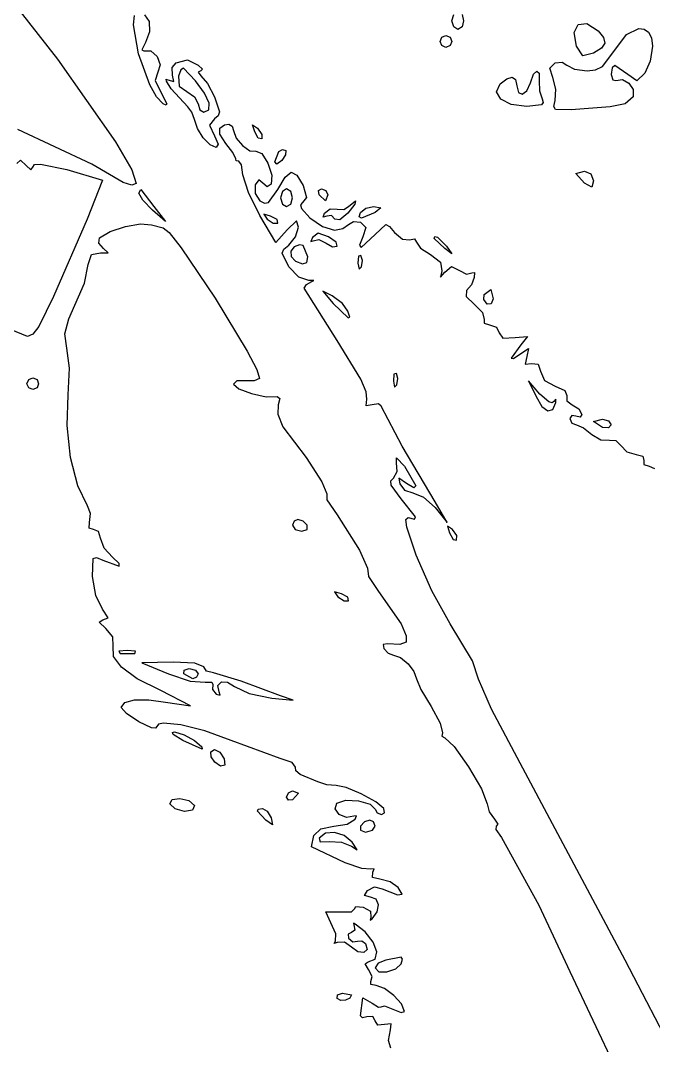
# Model space of a CAD drawing. Extents: x 0 to 282, y 0 to 282.
# Drawn here: x 219 to 256.9, y 99.8 to 161.1 of the extents above; entities that cross this region are included whole.
import ezdxf

# ---------------------------------------------------------------- set-up
doc = ezdxf.new("R2010")
doc.units = 0

msp = doc.modelspace()

# ---------------------------------------------------------------- linework, layer by layer
at = {"layer": 'Layer 1'}
for p, q in [((217.062631, 164.115347), (221.260682, 158.740989)), ((225.804977, 160.806436), (225.861407, 161.363095)), ((226.45155, 161.408915), (226.729363, 161.00763)), ((244.82691, 161.042901), (244.937153, 161.413318)), ((245.435452, 161.413318), (245.532466, 161.042901)), ((226.107596, 159.071759), (225.804977, 160.806436)), ((226.729363, 161.00763), (226.729366, 161.007624)), ((226.729366, 161.007624), (226.755824, 160.385852)), ((244.937153, 160.672485), (244.82691, 161.042901)), ((245.179688, 160.513734), (244.937153, 160.672485)), ((245.435452, 160.672485), (245.179688, 160.513734)), ((245.532466, 161.042901), (245.435452, 160.672485)), ((245.532466, 161.042901), (245.532466, 161.042901)), ((252.132169, 160.338995), (252.380767, 160.818)), ((252.380767, 160.818), (252.900564, 160.880288)), ((252.900564, 160.880288), (253.575804, 160.443175)), ((255.273569, 160.215519), (256.009994, 160.579872)), ((256.009994, 160.579872), (256.33025, 160.542321)), ((226.755824, 160.385852), (226.517699, 159.737624)), ((244.12141, 159.808177), (244.231653, 160.063942)), ((244.231653, 160.063942), (244.474188, 160.160955)), ((244.474188, 160.160955), (244.729952, 160.063942)), ((244.729952, 160.063942), (244.826966, 159.808177)), ((252.270524, 159.525952), (252.132169, 160.338995)), ((253.575804, 160.443175), (253.575806, 160.443178)), ((253.575806, 160.443178), (253.898818, 160.04024)), ((253.898818, 160.04024), (253.963862, 159.706754)), ((254.563604, 159.279003), (255.273569, 160.215519)), ((256.33025, 160.542321), (256.587668, 160.355527)), ((256.587668, 160.355527), (256.759096, 160.017425)), ((256.759096, 160.017425), (256.821384, 159.525948)), ((226.517699, 159.737624), (226.306032, 159.30547)), ((244.231653, 159.565643), (244.12141, 159.808177)), ((244.474188, 159.455399), (244.231653, 159.565643)), ((244.729952, 159.565643), (244.474188, 159.455399)), ((244.826966, 159.808177), (244.729952, 159.565643)), ((244.826966, 159.808177), (244.826966, 159.808177)), ((252.649763, 158.943868), (252.270524, 159.525952)), ((253.764322, 159.40634), (253.293584, 159.102618)), ((253.963862, 159.706754), (253.764322, 159.40634)), ((256.821366, 159.525955), (256.684664, 158.635191)), ((256.821384, 159.525948), (256.821366, 159.525955)), ((221.260682, 158.740989), (224.717897, 153.803209)), ((226.774016, 157.211405), (226.107596, 159.071759)), ((226.306032, 159.30547), (226.411866, 159.243735)), ((226.411866, 159.243735), (226.846775, 159.243735)), ((226.846775, 159.243735), (227.218846, 158.899776)), ((227.218846, 158.899776), (227.399093, 158.410297)), ((253.293584, 159.102618), (252.649763, 158.943868)), ((253.827177, 158.304456), (254.563604, 159.279003)), ((227.399093, 158.410297), (227.258533, 157.973735)), ((228.114154, 158.247123), (228.35228, 158.538165)), ((228.140613, 157.797331), (228.114154, 158.247123)), ((228.35228, 158.538165), (229.031377, 158.705735)), ((228.634007, 158.114501), (228.493996, 157.726996)), ((228.793861, 158.207656), (228.634007, 158.114501)), ((229.517056, 157.444774), (228.793861, 158.207656)), ((229.031377, 158.705735), (229.65756, 158.397054)), ((229.65756, 158.397054), (229.657566, 158.397061)), ((229.657566, 158.397061), (229.930968, 158.154527)), ((229.930968, 158.154527), (229.833955, 158.044283)), ((250.678628, 158.216262), (251.000538, 158.538172)), ((250.859427, 157.656227), (250.678628, 158.216262)), ((251.000538, 158.538172), (251.419461, 158.573449)), ((251.419461, 158.573449), (251.706094, 158.397061)), ((251.706094, 158.397061), (252.160296, 158.141297)), ((252.160296, 158.141297), (252.905544, 158.044283)), ((253.417623, 158.103263), (253.827177, 158.304456)), ((254.402077, 158.229495), (254.351917, 157.83262)), ((254.567993, 158.361787), (254.402077, 158.229495)), ((255.339695, 157.83262), (254.567993, 158.361787)), ((256.684664, 158.635191), (256.362755, 157.903175)), ((227.258533, 157.973735), (227.099783, 157.471026)), ((227.767993, 157.440143), (227.75366, 157.543772)), ((227.75366, 157.543772), (227.858391, 157.515109)), ((227.858391, 157.515109), (228.211168, 157.418095)), ((228.211168, 157.418095), (228.140613, 157.797331)), ((228.493996, 157.726996), (228.494, 157.727)), ((228.494, 157.727), (228.529278, 157.136097)), ((229.833955, 158.044283), (229.675204, 157.969318)), ((229.675204, 157.969318), (229.833955, 157.762061)), ((229.833955, 157.762061), (230.22642, 157.285811)), ((247.719832, 157.268179), (248.112297, 157.579065)), ((248.112297, 157.579065), (248.425387, 157.665055)), ((248.425387, 157.665055), (248.632644, 157.526149)), ((248.632644, 157.526149), (248.70761, 157.162346)), ((249.518999, 157.338735), (249.710822, 157.846405)), ((249.710822, 157.846405), (249.915874, 158.039882)), ((249.915874, 158.039882), (250.05478, 157.909244)), ((250.05478, 157.909244), (250.048166, 157.444568)), ((251.035815, 156.955084), (250.859427, 157.656227)), ((252.905544, 158.044283), (253.417623, 158.103263)), ((254.351917, 157.83262), (254.440111, 157.51071)), ((254.440111, 157.51071), (254.634139, 157.479842)), ((254.634139, 157.479842), (255.032116, 157.538822)), ((255.032116, 157.538822), (255.410249, 157.316682)), ((255.877684, 157.444564), (255.339695, 157.83262)), ((256.362755, 157.903175), (255.877684, 157.444564)), ((227.172337, 156.497649), (226.774016, 157.211405)), ((227.099783, 157.471026), (227.4702, 156.703735)), ((228.061241, 156.968302), (227.767993, 157.440143)), ((229.057841, 155.892329), (228.061241, 156.968302)), ((228.529278, 157.136097), (228.987889, 156.809777)), ((230.050633, 156.706147), (229.517056, 157.444774)), ((230.22642, 157.285811), (230.645344, 156.492061)), ((247.501551, 156.790825), (247.719832, 157.268179)), ((248.70761, 157.162346), (248.804624, 156.748383)), ((249.302922, 156.859729), (249.518999, 157.338735)), ((250.048166, 157.444568), (250.048166, 157.44456)), ((250.048166, 157.44456), (250.070214, 156.862477)), ((251.000538, 156.280397), (251.035815, 156.955084)), ((255.410249, 157.316682), (255.656093, 156.929177)), ((255.656093, 156.929177), (255.657199, 156.492064)), ((227.576033, 156.068735), (227.172337, 156.497649)), ((227.4702, 156.703735), (227.800929, 156.081964)), ((228.987889, 156.809777), (229.45532, 156.492277)), ((229.45532, 156.492277), (229.658167, 156.068943)), ((230.319626, 156.11304), (230.050633, 156.706147)), ((230.645344, 156.492061), (230.936386, 155.601298)), ((247.74629, 156.359773), (247.501551, 156.790825)), ((248.374676, 156.047784), (247.74629, 156.359773)), ((248.804624, 156.748383), (249.033929, 156.655228)), ((249.033929, 156.655228), (249.302922, 156.859729)), ((250.070214, 156.862477), (250.224555, 156.38623)), ((250.224555, 156.38623), (250.294559, 156.165744)), ((250.9162, 155.924311), (251.000538, 156.280397)), ((255.657199, 156.492064), (255.180949, 156.07314)), ((227.762895, 156.004242), (227.576033, 156.068735)), ((227.800929, 156.081964), (227.762895, 156.004242)), ((229.291556, 155.588058), (229.057841, 155.892329)), ((229.658167, 156.068943), (229.76841, 155.716165)), ((229.76841, 155.716165), (230.010945, 155.575054)), ((230.010945, 155.575054), (230.310807, 155.71837)), ((230.310807, 155.71837), (230.319626, 156.11304)), ((249.307332, 155.927619), (248.374676, 156.047784)), ((250.176048, 156.024633), (249.307332, 155.927619)), ((250.294559, 156.165744), (250.176048, 156.024633)), ((251.013765, 155.733591), (250.9162, 155.924311)), ((251.953039, 155.715952), (251.013765, 155.733591)), ((254.281369, 155.892341), (251.953039, 155.715952)), ((255.180949, 156.07314), (254.281369, 155.892341)), ((229.445897, 155.151495), (229.291556, 155.588058)), ((229.620083, 154.604142), (229.445897, 155.151495)), ((230.645344, 155.186781), (230.354302, 154.807544)), ((230.863625, 155.360967), (230.645344, 155.186781)), ((230.936386, 155.601298), (230.863625, 155.360967)), ((223.306772, 152.470416), (218.897042, 154.551806)), ((229.966246, 154.053479), (229.620083, 154.604142)), ((230.354302, 154.807544), (230.645344, 154.163721)), ((230.963624, 154.622412), (231.239232, 154.823606)), ((230.968034, 154.269634), (230.963624, 154.622412)), ((231.239232, 154.823606), (231.50161, 154.856128)), ((231.50161, 154.856128), (231.697843, 154.736514)), ((231.697843, 154.736514), (231.775013, 154.481301)), ((231.775013, 154.481301), (231.934866, 154.035368)), ((233.044132, 154.410667), (232.920659, 154.820772)), ((232.920659, 154.820772), (233.220521, 154.622334)), ((233.220521, 154.622334), (233.476285, 154.251917)), ((230.378555, 153.628491), (229.966246, 154.053479)), ((230.645344, 154.163721), (230.85701, 153.665422)), ((231.316402, 153.705189), (230.968034, 154.269634)), ((231.934866, 154.035368), (232.313, 153.586127)), ((233.255799, 154.027021), (233.044132, 154.410667)), ((233.467466, 153.987333), (233.255799, 154.027021)), ((233.476285, 154.251917), (233.467466, 153.987334)), ((233.467466, 153.987334), (233.467466, 153.987333)), ((224.717897, 153.803209), (225.705671, 152.124361)), ((230.751177, 153.458165), (230.378555, 153.628491)), ((230.85701, 153.665422), (230.751177, 153.458165)), ((231.748555, 153.167203), (231.316402, 153.705189)), ((232.313, 153.586127), (232.757281, 153.275794)), ((232.757281, 153.275794), (233.115573, 153.246581)), ((233.115573, 153.246581), (233.477171, 153.111533)), ((234.243532, 152.611499), (234.486067, 153.224451)), ((234.486067, 153.224451), (234.704899, 153.350679)), ((234.704899, 153.350679), (234.91381, 153.281777)), ((234.91381, 153.281777), (234.896171, 153.021603)), ((218.827277, 152.505665), (219.056582, 152.717332)), ((219.056582, 152.717332), (219.391722, 152.399832)), ((231.916125, 152.787966), (231.748555, 153.167203)), ((231.938174, 152.664494), (231.916125, 152.787966)), ((232.092514, 152.646855), (231.938174, 152.664494)), ((232.255674, 152.439598), (232.092514, 152.646855)), ((233.477171, 153.111533), (233.83877, 152.536614)), ((234.362594, 152.474797), (234.243532, 152.611499)), ((234.666866, 152.682054), (234.362594, 152.474797)), ((234.896171, 153.021603), (234.666865, 152.682054)), ((234.666865, 152.682054), (234.666866, 152.682054)), ((219.391722, 152.399832), (219.665125, 152.135249)), ((219.665125, 152.135249), (219.779778, 152.293999)), ((219.779778, 152.293999), (219.891123, 152.445583)), ((219.891123, 152.445583), (220.247208, 152.474798)), ((220.247208, 152.474798), (221.825888, 152.152888)), ((221.825888, 152.152888), (223.942558, 151.517888)), ((225.185319, 151.372393), (223.306772, 152.470416)), ((225.705671, 152.124361), (225.952612, 151.306246)), ((232.339459, 151.835466), (232.255674, 152.439598)), ((233.83877, 152.536614), (234.068076, 151.822789)), ((234.86623, 151.70152), (235.232238, 151.989805)), ((235.232238, 151.989805), (235.571788, 151.821684)), ((252.235312, 151.905943), (252.764479, 152.047054)), ((252.764479, 152.047054), (253.134895, 151.883894)), ((223.942558, 151.517888), (223.025335, 149.189558)), ((225.69795, 151.215296), (225.185319, 151.372393)), ((232.665782, 150.777132), (232.339459, 151.835466)), ((233.296372, 151.540014), (233.080296, 151.235744)), ((233.538907, 151.341577), (233.296372, 151.540014)), ((234.068076, 151.822789), (234.032796, 151.271021)), ((234.420848, 150.953521), (234.86623, 151.70152)), ((235.571788, 151.821684), (235.937798, 151.200466)), ((252.764479, 151.341498), (252.235312, 151.905943)), ((253.134895, 151.883894), (253.293646, 151.482609)), ((253.293646, 151.482609), (253.187812, 151.094554)), ((253.293646, 151.482609), (253.293646, 151.482609)), ((225.952612, 151.306246), (225.69795, 151.215296)), ((226.129701, 150.741782), (226.235534, 150.953449)), ((226.235534, 150.953449), (227.011646, 149.930389)), ((233.362519, 149.401296), (232.665782, 150.777132)), ((233.080296, 151.235744), (233.075886, 150.719806)), ((233.799081, 151.107861), (233.538907, 151.341577)), ((234.032796, 151.271021), (233.799081, 151.107861)), ((233.865226, 150.181819), (234.420848, 150.953521)), ((234.707243, 150.830417), (234.597, 150.46)), ((234.949778, 150.989167), (234.707243, 150.830417)), ((235.205542, 150.830417), (234.949778, 150.989167)), ((235.302556, 150.46), (235.205542, 150.830417)), ((235.937798, 151.200466), (236.145055, 150.47727)), ((236.854201, 150.89171), (237.03059, 150.988723)), ((236.889479, 150.635945), (236.854201, 150.89171)), ((237.03059, 150.988723), (237.303993, 150.89171)), ((237.303993, 150.89171), (237.418646, 150.635945)), ((253.187812, 151.094554), (252.764479, 151.341498)), ((226.363416, 150.309626), (226.129701, 150.741782)), ((226.94109, 149.718722), (226.363416, 150.309626)), ((233.075886, 150.719806), (233.362518, 150.283243)), ((233.362518, 150.283243), (233.627102, 150.134966)), ((233.627102, 150.134966), (233.865226, 150.181819)), ((234.597, 150.46), (234.707243, 150.089583)), ((234.597, 150.46), (234.597, 150.46)), ((235.205542, 150.089583), (235.302556, 150.46)), ((235.90252, 150.177406), (235.789039, 150.045389)), ((236.145055, 150.47727), (235.90252, 150.177406)), ((237.277535, 150.283167), (236.889479, 150.635945)), ((237.418646, 150.635945), (237.277535, 150.283167)), ((237.418646, 150.635945), (237.418646, 150.635945)), ((238.653924, 149.930389), (239.077258, 150.283167)), ((239.077258, 150.283167), (239.03316, 150.071501)), ((227.717202, 149.048444), (226.94109, 149.718722)), ((227.011646, 149.930389), (227.717202, 149.048444)), ((227.011646, 149.930389), (227.011646, 149.930389)), ((234.707243, 150.089583), (234.949778, 149.930833)), ((234.949778, 149.930833), (235.205542, 150.089583)), ((235.789039, 150.045389), (235.847949, 149.829037)), ((235.847949, 149.829037), (236.339082, 149.269001)), ((237.132568, 149.295389), (237.207534, 149.542333)), ((237.207534, 149.542333), (237.555902, 149.798098)), ((237.555902, 149.798098), (237.983646, 149.789278)), ((237.983646, 149.789278), (238.371702, 149.754001)), ((238.618646, 149.542333), (238.124756, 149.141048)), ((238.371702, 149.754001), (238.653924, 149.930389)), ((238.618647, 149.542333), (238.618646, 149.542333)), ((239.03316, 150.071501), (238.618647, 149.542333)), ((239.279322, 149.319643), (239.359801, 149.577611)), ((239.359801, 149.577611), (239.68612, 149.833375)), ((240.241746, 149.577611), (239.430355, 149.233653)), ((239.68612, 149.833375), (240.17119, 149.930389)), ((240.17119, 149.930389), (240.576884, 149.859834)), ((240.576884, 149.859834), (240.241745, 149.577611)), ((240.241745, 149.577611), (240.241746, 149.577611)), ((223.025335, 149.189558), (221.014505, 144.568168)), ((234.31502, 147.778516), (233.362519, 149.401296)), ((233.997666, 149.366389), (233.587562, 149.489861)), ((233.587562, 149.489861), (233.785999, 149.19)), ((233.785999, 149.19), (233.786, 149.19)), ((233.786, 149.19), (234.156417, 148.934236)), ((234.381312, 149.154722), (233.997666, 149.366389)), ((234.156417, 148.934236), (234.421, 148.943055)), ((234.421, 148.943055), (234.381312, 149.154722)), ((235.545333, 149.088205), (234.985298, 148.554628)), ((235.655576, 148.695739), (235.545333, 149.088205)), ((236.339082, 149.269001), (237.088184, 148.748652)), ((237.348645, 149.365944), (237.132568, 149.295389)), ((237.635277, 149.396812), (237.348645, 149.365944)), ((237.842534, 149.189555), (237.635277, 149.396812)), ((238.124756, 149.141048), (237.842534, 149.189555)), ((238.654187, 148.872124), (238.940819, 149.048513)), ((238.940819, 149.048513), (239.359743, 149.013235)), ((239.430355, 149.233653), (239.279322, 149.319643)), ((239.359743, 149.013235), (239.681653, 148.691325)), ((223.766697, 148.060608), (224.410517, 148.439844)), ((224.410517, 148.439844), (225.31892, 148.739707)), ((225.31892, 148.739707), (226.227325, 148.894047)), ((226.227325, 148.894047), (226.871147, 148.83672)), ((226.871147, 148.83672), (227.576703, 148.660331)), ((227.576703, 148.660331), (227.576746, 148.660388)), ((227.576746, 148.660388), (227.926561, 148.392497)), ((227.926561, 148.392497), (228.648859, 147.463147)), ((234.985298, 148.554628), (234.31502, 147.778516)), ((235.492416, 148.126888), (235.655576, 148.695739)), ((236.845959, 148.338535), (236.502, 148.096)), ((237.454501, 148.131278), (236.845959, 148.338535)), ((237.088184, 148.748652), (237.80752, 148.519346)), ((237.80752, 148.519346), (238.310229, 148.61636)), ((238.310229, 148.61636), (238.654187, 148.872124)), ((239.681653, 148.691325), (239.500854, 148.13129)), ((240.241688, 148.272401), (240.876689, 148.854485)), ((240.876689, 148.854485), (241.104893, 148.748651)), ((241.104893, 148.748651), (241.405858, 148.378234)), ((241.405858, 148.378234), (241.873289, 147.981358)), ((223.73142, 147.743108), (223.766697, 148.060608)), ((224.013642, 147.425608), (223.73142, 147.743108)), ((235.091131, 147.637409), (235.492416, 148.126888)), ((236.502, 148.096), (236.400576, 147.844646)), ((236.400576, 147.844646), (236.537278, 147.884333)), ((236.502, 148.096), (236.502, 148.096)), ((236.537278, 147.884333), (236.872417, 147.959298)), ((236.872417, 147.959298), (237.31339, 147.743222)), ((237.31339, 147.743222), (237.701446, 147.535965)), ((237.917522, 147.809368), (237.454501, 148.131278)), ((237.983668, 147.566833), (237.917522, 147.809368)), ((239.500854, 148.13129), (239.313992, 147.627479)), ((239.40825, 147.48747), (240.241688, 148.272401)), ((241.873289, 147.981358), (242.287803, 147.9549)), ((242.287803, 147.9549), (242.592075, 148.016636)), ((242.592075, 148.016636), (242.711137, 147.813789)), ((242.711137, 147.813789), (242.962492, 147.443372)), ((243.769213, 148.025387), (243.820476, 148.152167)), ((244.404213, 147.425664), (243.769213, 148.025387)), ((243.820476, 148.152167), (243.96765, 148.113581)), ((243.96765, 148.113581), (244.510047, 147.566776)), ((223.096419, 146.473107), (223.294857, 147.077239)), ((223.294857, 147.077239), (223.837253, 147.178663)), ((223.837253, 147.178663), (224.295865, 147.169843)), ((224.295865, 147.169843), (224.013642, 147.425608)), ((228.648859, 147.463147), (230.676781, 144.453509)), ((234.694256, 147.143519), (234.793475, 147.383849)), ((235.091131, 146.332129), (234.694256, 147.143519)), ((234.793475, 147.383849), (235.091131, 147.637409)), ((235.409, 147.532), (235.198436, 147.267968)), ((235.198436, 147.267968), (235.232611, 146.954326)), ((235.714373, 147.656572), (235.409, 147.531997)), ((235.409, 147.531997), (235.409, 147.532)), ((235.946986, 147.602552), (235.714373, 147.656572)), ((236.220389, 146.932274), (235.946986, 147.602552)), ((237.701446, 147.535965), (237.983668, 147.566833)), ((239.313992, 147.627479), (239.40825, 147.48747)), ((242.962492, 147.443372), (243.557804, 147.072955)), ((244.827546, 147.112573), (244.404213, 147.425664)), ((244.510047, 147.566776), (244.510046, 147.566775)), ((244.510046, 147.566775), (244.827546, 147.112573)), ((222.871521, 145.366267), (223.096419, 146.473107)), ((235.232611, 146.954326), (235.478453, 146.673756)), ((235.478453, 146.673756), (235.902889, 146.50894)), ((235.902889, 146.50894), (236.154243, 146.601544)), ((236.154243, 146.601544), (236.220389, 146.932274)), ((239.254278, 146.971743), (239.219, 146.544)), ((239.219, 146.544), (239.285146, 146.186812)), ((239.219, 146.544), (239.219, 146.544)), ((239.395389, 147.002611), (239.254278, 146.971743)), ((239.492403, 146.720389), (239.395389, 147.002611)), ((239.430667, 146.332333), (239.492403, 146.720389)), ((243.557804, 147.072955), (244.157527, 146.618753)), ((244.157527, 146.618753), (244.228082, 146.085177)), ((235.690858, 145.714768), (235.091131, 146.332129)), ((239.285146, 146.186812), (239.430667, 146.332333)), ((244.228082, 146.085177), (244.157527, 145.71917)), ((244.157527, 145.71917), (244.404471, 146.014621)), ((244.404471, 146.014621), (244.805756, 146.345351)), ((244.805756, 146.345351), (245.286416, 146.120454)), ((245.286416, 146.120454), (245.696521, 145.904378)), ((245.696521, 145.904378), (246.02725, 145.979343)), ((246.02725, 145.979343), (246.177181, 145.996982)), ((246.177181, 145.996982), (246.168361, 145.697121)), ((221.932249, 143.227547), (222.871521, 145.366267)), ((236.290581, 145.52074), (235.690858, 145.714768)), ((236.008359, 145.062129), (236.145061, 145.269385)), ((236.145061, 145.269385), (236.46697, 145.450185)), ((236.577213, 145.52515), (236.290581, 145.52074)), ((236.46697, 145.450185), (236.577213, 145.52515)), ((246.005201, 145.256149), (245.70975, 144.921009)), ((246.168361, 145.697121), (246.005201, 145.256149)), ((237.983919, 141.922409), (236.008359, 145.062129)), ((237.666444, 144.603612), (237.119638, 144.877015)), ((237.119638, 144.877015), (237.737, 144.145001)), ((245.70975, 144.921009), (245.674472, 144.568231)), ((246.736711, 144.378542), (246.767579, 144.673994)), ((246.767579, 144.673994), (247.151225, 144.973855)), ((247.151225, 144.973855), (247.296746, 144.427049)), ((221.014505, 144.568168), (220.145789, 142.760181)), ((230.676781, 144.453509), (232.592254, 141.29835)), ((238.288216, 144.145001), (237.666444, 144.603612)), ((237.737, 144.145001), (237.737, 144.145)), ((237.737, 144.145), (238.640995, 143.280692)), ((238.618945, 143.686389), (238.288216, 144.145001)), ((245.674472, 144.568231), (246.168361, 144.10962)), ((246.168361, 144.10962), (246.66666, 143.598092)), ((246.943968, 144.109549), (246.736711, 144.378542)), ((247.186502, 144.122778), (246.943968, 144.109549)), ((247.296746, 144.427049), (247.186502, 144.122778)), ((247.296746, 144.427049), (247.296746, 144.427049)), ((219.462285, 142.169278), (216.216725, 143.509838)), ((238.73415, 143.331405), (238.618945, 143.686389)), ((246.66666, 143.598092), (246.768084, 143.192397)), ((221.694124, 142.332373), (221.932249, 143.227547)), ((238.640995, 143.280692), (238.73415, 143.331405)), ((246.768084, 143.192397), (246.768084, 142.967501)), ((246.768084, 142.967501), (247.085584, 142.874897)), ((247.085584, 142.874897), (247.486869, 142.733786)), ((219.779231, 142.315901), (219.462285, 142.169278)), ((220.145789, 142.760181), (219.779231, 142.315901)), ((221.826416, 141.463657), (221.694124, 142.332373)), ((247.486869, 142.733786), (247.650029, 142.381008)), ((247.650029, 142.381008), (247.874925, 142.067918)), ((239.381802, 139.620535), (237.983919, 141.922409)), ((247.874925, 142.067918), (248.60253, 142.098786)), ((248.955308, 141.675452), (248.373224, 140.881701)), ((248.60253, 142.098786), (249.347774, 142.164932)), ((249.347774, 142.164932), (248.955308, 141.675452)), ((221.980756, 140.281847), (221.826416, 141.463657)), ((232.592254, 141.29835), (233.173994, 140.1871)), ((248.518745, 140.851935), (248.955308, 141.146285)), ((248.955308, 141.146285), (249.40951, 141.441737)), ((249.308086, 140.969896), (249.211072, 140.506875)), ((249.40951, 141.441737), (249.308086, 140.969896)), ((248.373224, 140.881701), (248.518745, 140.851935)), ((249.211072, 140.506875), (249.590308, 140.546562)), ((249.590308, 140.546562), (249.987183, 140.515694)), ((249.987183, 140.515694), (250.119475, 140.087951)), ((221.896972, 138.676707), (221.980756, 140.281847)), ((233.173994, 140.1871), (233.327026, 139.664548)), ((241.370278, 139.915743), (241.335, 139.488)), ((241.511389, 139.946611), (241.370278, 139.915743)), ((241.608403, 139.664389), (241.511389, 139.946611)), ((250.119475, 140.087951), (250.36201, 139.541145)), ((219.42789, 139.347044), (219.538133, 139.602808)), ((219.538133, 139.104509), (219.42789, 139.347044)), ((219.538133, 139.602808), (219.780668, 139.699822)), ((219.780668, 139.699822), (220.036432, 139.602808)), ((220.036432, 139.602808), (220.133446, 139.347044)), ((220.133446, 139.347044), (220.036432, 139.104509)), ((220.133446, 139.347044), (220.133446, 139.347044)), ((231.98206, 139.510208), (231.774803, 139.31177)), ((231.774803, 139.31177), (232.098366, 139.037265)), ((232.480359, 139.523437), (231.98206, 139.510208)), ((233.022755, 139.514618), (232.480359, 139.523437)), ((233.327026, 139.664548), (233.022755, 139.514618)), ((239.705365, 138.866472), (239.381802, 139.620535)), ((241.335, 139.488), (241.401146, 139.130812)), ((241.335, 139.488), (241.335, 139.488)), ((241.401146, 139.130812), (241.546667, 139.276333)), ((241.546667, 139.276333), (241.608403, 139.664389)), ((250.08467, 138.712112), (249.414392, 139.523501)), ((249.414392, 139.523501), (249.873003, 138.571)), ((250.36201, 139.541145), (251.00142, 139.206006)), ((251.00142, 139.206006), (251.579094, 138.937013)), ((219.780668, 138.994266), (219.538133, 139.104509)), ((220.036432, 139.104509), (219.780668, 138.994266)), ((221.835788, 136.856588), (221.896972, 138.676707)), ((232.098366, 139.037265), (232.855184, 138.756145)), ((232.855184, 138.756145), (233.724452, 138.567629)), ((233.724452, 138.567629), (234.385363, 138.570936)), ((234.385363, 138.570936), (234.539703, 138.469513)), ((239.747809, 138.429909), (239.705365, 138.866472)), ((249.873, 138.571), (250.213652, 137.990019)), ((249.873003, 138.571), (249.873, 138.571)), ((250.627066, 138.262319), (250.08467, 138.712112)), ((251.579094, 138.937013), (251.706976, 138.641561)), ((251.706976, 138.641561), (251.706976, 138.319651)), ((234.455918, 138.077047), (234.437177, 137.517011)), ((234.539703, 138.469513), (234.455918, 138.077047)), ((239.708121, 138.028624), (239.747809, 138.429909)), ((240.065309, 138.077131), (239.708121, 138.028624)), ((240.435726, 138.134457), (240.065309, 138.077131)), ((240.594476, 138.006575), (240.435726, 138.134457)), ((241.864476, 135.607685), (240.594476, 138.006575)), ((250.213652, 137.990019), (250.560919, 137.733152)), ((250.82385, 138.206095), (250.627066, 138.262319)), ((250.931337, 138.288778), (250.82385, 138.206095)), ((250.855269, 137.807015), (251.03717, 138.218222)), ((251.03717, 138.425479), (250.931337, 138.288778)), ((251.03717, 138.218222), (251.03717, 138.425479)), ((251.706976, 138.319651), (252.024476, 138.077116)), ((252.024476, 138.077116), (252.425761, 137.834581)), ((234.437177, 137.517011), (234.729322, 136.771767)), ((250.560919, 137.733152), (250.855269, 137.807015)), ((251.993608, 137.442116), (251.883365, 137.265727)), ((252.236143, 137.406838), (251.993608, 137.442116)), ((252.491907, 137.353921), (252.236143, 137.406838)), ((252.425761, 137.834581), (252.588921, 137.512671)), ((252.588921, 137.512671), (252.491907, 137.353921)), ((222.042495, 134.937254), (221.835788, 136.856588)), ((234.729322, 136.771767), (236.113978, 134.937327)), ((251.883365, 137.265727), (251.998018, 136.992324)), ((251.998018, 136.992324), (252.271421, 136.877671)), ((252.271421, 136.877671), (252.690345, 136.714511)), ((252.690345, 136.714511), (253.188644, 136.313226)), ((253.294612, 137.08926), (253.823779, 137.230371)), ((253.823779, 136.736482), (253.294612, 137.08926)), ((253.823779, 137.230371), (254.194195, 137.133357)), ((254.194195, 136.701204), (253.823779, 136.736482)), ((254.194195, 137.133357), (254.352946, 136.877593)), ((254.352946, 136.877593), (254.194195, 136.701204)), ((254.352946, 136.877593), (254.352946, 136.877593)), ((253.188644, 136.313226), (253.73104, 135.991317)), ((243.840036, 132.291575), (241.864476, 135.607685)), ((253.73104, 135.991317), (254.246974, 135.960448)), ((254.246974, 135.960448), (254.63503, 135.947219)), ((254.63503, 135.947219), (254.917252, 135.642948)), ((254.917252, 135.642948), (255.283259, 135.272531)), ((222.467483, 133.229589), (222.042495, 134.937254)), ((236.113978, 134.937327), (237.062069, 133.468889)), ((241.511698, 134.619917), (241.520518, 134.910959)), ((241.520518, 134.910959), (242.005587, 134.40825)), ((255.283259, 135.272531), (255.834475, 135.113781)), ((255.834475, 135.113781), (256.23576, 135.016767)), ((256.23576, 135.016767), (256.293086, 134.761003)), ((241.569025, 134.095159), (241.511698, 134.619917)), ((242.005587, 134.40825), (242.680275, 133.248495)), ((256.293086, 134.761003), (256.306316, 134.518468)), ((256.306316, 134.518468), (256.610586, 134.408225)), ((256.610586, 134.408225), (256.945725, 134.267114)), ((241.178763, 133.534573), (241.335309, 133.702694)), ((241.335309, 133.702694), (241.569025, 134.095159)), ((242.11142, 133.38519), (241.666038, 133.698281)), ((241.666038, 133.698281), (241.723364, 133.349912)), ((223.061142, 132.044477), (222.467483, 133.229589)), ((237.062069, 133.468889), (237.349252, 132.759475)), ((241.194197, 133.283771), (241.178763, 133.534573)), ((241.79392, 132.467974), (241.194197, 133.283771)), ((241.723364, 133.349912), (242.005587, 132.979495)), ((242.556251, 133.113445), (242.11142, 133.38519)), ((242.680275, 133.248495), (242.556251, 133.113445)), ((237.349252, 132.759475), (237.348698, 132.397327)), ((237.348698, 132.397327), (237.983698, 131.515382)), ((242.653817, 131.387591), (241.79392, 132.467974)), ((242.005587, 132.979495), (242.499476, 132.820745)), ((242.499476, 132.820745), (243.130067, 132.564981)), ((243.130067, 132.564981), (243.840036, 131.9388)), ((223.233121, 131.577046), (223.061142, 132.044477)), ((244.545592, 131.056855), (243.840036, 132.291575)), ((243.840036, 131.9388), (244.545592, 131.056855)), ((223.166975, 131.056699), (223.233121, 131.577046)), ((235.6205, 131.233778), (235.395604, 131.136764)), ((235.94241, 131.136764), (235.6205, 131.233778)), ((237.983698, 131.515382), (239.302207, 129.398713)), ((242.08324, 131.228291), (242.217254, 131.339084)), ((242.137327, 130.763617), (242.08324, 131.228291)), ((242.217254, 131.339084), (242.592632, 131.242621)), ((242.592632, 131.242621), (242.653817, 131.387591)), ((223.158156, 130.71274), (223.166975, 131.056699)), ((223.41392, 130.633365), (223.158156, 130.71274)), ((223.718191, 130.501073), (223.41392, 130.633365)), ((235.395604, 131.136764), (235.303, 130.881)), ((235.303, 130.881), (235.46616, 130.638465)), ((235.303, 130.881), (235.303, 130.881)), ((235.46616, 130.638465), (235.867445, 130.528222)), ((235.867445, 130.528222), (236.171716, 130.638465)), ((236.184945, 130.881), (235.94241, 131.136764)), ((236.171716, 130.638465), (236.184945, 130.881)), ((242.689093, 129.090128), (242.137327, 130.763617)), ((244.863389, 130.633666), (244.563528, 130.832103)), ((244.563528, 130.832103), (244.687, 130.421999)), ((245.119153, 130.263249), (244.863389, 130.633666)), ((223.837254, 130.104198), (223.718191, 130.501073)), ((224.044511, 129.513294), (223.837254, 130.104198)), ((244.687, 130.422), (244.898667, 130.038354)), ((244.687, 130.421999), (244.687, 130.422)), ((244.898667, 130.038354), (245.110334, 129.998666)), ((245.110334, 129.998666), (245.119153, 130.263249)), ((224.54281, 128.975308), (224.044511, 129.513294)), ((239.302207, 129.398713), (239.78452, 128.320534)), ((223.343365, 127.811141), (223.396281, 128.887113)), ((223.396281, 128.887113), (223.601334, 128.952157)), ((223.601334, 128.952157), (223.978365, 128.798919)), ((223.978365, 128.798919), (224.948504, 128.437321)), ((224.940786, 128.600481), (224.54281, 128.975308)), ((243.631119, 126.953616), (242.689093, 129.090128)), ((224.948504, 128.437321), (224.940786, 128.600481)), ((239.78452, 128.320534), (239.853418, 127.811212)), ((223.550622, 126.682252), (223.343365, 127.811141)), ((239.853418, 127.811212), (240.453141, 126.929267)), ((238.230666, 126.788389), (237.820562, 126.911861)), ((237.820562, 126.911861), (238.018999, 126.612)), ((240.453141, 126.929267), (241.793701, 124.988987)), ((244.721974, 124.989084), (243.631119, 126.953616)), ((223.943088, 125.870861), (223.550622, 126.682252)), ((238.018999, 126.612), (238.019, 126.612)), ((238.019, 126.612), (238.389417, 126.356236)), ((238.614312, 126.576722), (238.230666, 126.788389)), ((238.389417, 126.356236), (238.654, 126.365055)), ((238.654, 126.365055), (238.614312, 126.576722)), ((224.291456, 125.354923), (223.943088, 125.870861)), ((223.74906, 125.09034), (223.978366, 125.235861)), ((224.154755, 124.706694), (223.74906, 125.09034)), ((223.978366, 125.235861), (224.291456, 125.354923)), ((224.564859, 124.203989), (224.154755, 124.706694)), ((241.793701, 124.988987), (242.098524, 124.275712)), ((246.071346, 122.775404), (244.721974, 124.989084)), ((224.578089, 123.648364), (224.564859, 124.203989)), ((240.982312, 123.789537), (240.730958, 123.754259)), ((241.729209, 123.748748), (240.982312, 123.789537)), ((242.089153, 123.886552), (241.729209, 123.748748)), ((242.098524, 124.275712), (242.089153, 123.886552)), ((224.597934, 123.041477), (224.578089, 123.648364)), ((225.425334, 123.401389), (224.935855, 123.352882)), ((224.935855, 123.352882), (225.002, 123.225)), ((225.002, 123.225), (225.883945, 123.225)), ((225.002, 123.225), (225.002, 123.225)), ((225.919223, 123.352882), (225.425334, 123.401389)), ((225.883945, 123.225), (225.919223, 123.352882)), ((240.730958, 123.754259), (240.770645, 123.507315)), ((240.770645, 123.507315), (241.026409, 123.233912)), ((241.026409, 123.233912), (241.33509, 123.119259)), ((225.080799, 122.391595), (224.597934, 123.041477)), ((228.177212, 122.696555), (226.307492, 122.661277)), ((226.307492, 122.661277), (227.894992, 121.990999)), ((229.464856, 122.634819), (228.177212, 122.696555)), ((230.011662, 122.414333), (229.464856, 122.634819)), ((241.33509, 123.119259), (241.758423, 122.968226)), ((241.758423, 122.968226), (242.208214, 122.598912)), ((242.208214, 122.598912), (242.5654, 122.136994)), ((246.415304, 121.672974), (246.071346, 122.775404)), ((226.026684, 121.70864), (225.080799, 122.391595)), ((227.894992, 121.990999), (227.895, 121.991)), ((227.895, 121.991), (229.187048, 121.558847)), ((228.812223, 121.991), (228.825452, 122.215896)), ((229.34139, 121.708778), (228.812223, 121.991)), ((228.825452, 122.215896), (229.129723, 122.3085)), ((229.129723, 122.3085), (229.50014, 122.215896)), ((229.50014, 122.215896), (229.65889, 121.991)), ((229.65889, 121.991), (229.566286, 121.796972)), ((229.65889, 121.991), (229.65889, 121.991)), ((230.174822, 122.158569), (230.011662, 122.414333)), ((230.576107, 122.061555), (230.174822, 122.158569)), ((232.234167, 121.567666), (230.576107, 122.061555)), ((242.5654, 122.136994), (242.71092, 121.708149)), ((227.435589, 121.002534), (226.026684, 121.70864)), ((229.187048, 121.558847), (230.08222, 121.497111)), ((229.566286, 121.796972), (229.34139, 121.708778)), ((230.08222, 121.497111), (230.483505, 121.50593)), ((230.483505, 121.50593), (230.540831, 121.356)), ((230.540831, 121.356), (230.527602, 121.060548)), ((230.848961, 121.309698), (231.056769, 121.51475)), ((231.056769, 121.51475), (231.429942, 121.508135)), ((231.429942, 121.508135), (231.84611, 121.250166)), ((234.597777, 120.685721), (232.234167, 121.567666)), ((242.71092, 121.708149), (242.966684, 121.064329)), ((247.20464, 119.89585), (246.415304, 121.672974)), ((229.199479, 120.085311), (227.435589, 121.002534)), ((230.527602, 121.060548), (230.752498, 120.791555)), ((230.752498, 120.791555), (230.986213, 120.71659)), ((230.928887, 120.932666), (230.848961, 121.309698)), ((230.986213, 120.71659), (230.928887, 120.932666)), ((231.84611, 121.250166), (232.706006, 120.831242)), ((232.706006, 120.831242), (234.06861, 120.54461)), ((242.966684, 121.064329), (243.592865, 120.050089)), ((225.071969, 119.979478), (225.286942, 120.282095)), ((225.286942, 120.282095), (225.865719, 120.442498)), ((225.865719, 120.442498), (226.70908, 120.450767)), ((226.70908, 120.450767), (227.717809, 120.296978)), ((227.717809, 120.296978), (229.199479, 120.085311)), ((234.06861, 120.54461), (235.351841, 120.416728)), ((235.351841, 120.416728), (234.597777, 120.685721)), ((225.389467, 119.635519), (225.071969, 119.979478)), ((226.130299, 119.132811), (225.389467, 119.635519)), ((243.592865, 120.050089), (244.139671, 119.057902)), ((248.920024, 116.663524), (247.20464, 119.89585)), ((226.884358, 118.780033), (226.130299, 119.132811)), ((227.294255, 118.99363), (227.188629, 118.850589)), ((227.590464, 119.055642), (227.294255, 118.99363)), ((228.630607, 118.956424), (227.590464, 119.055642)), ((230.061011, 118.59262), (228.630607, 118.956424)), ((244.139671, 119.057902), (244.263143, 118.462589)), ((227.1076, 118.755779), (226.884358, 118.780033)), ((227.188629, 118.850589), (227.1076, 118.755779)), ((228.126693, 118.490124), (228.247961, 118.533119)), ((228.177405, 118.374369), (228.126693, 118.490124)), ((228.74185, 118.003952), (228.177405, 118.374369)), ((228.247961, 118.533119), (228.821225, 118.361139)), ((228.821225, 118.361139), (229.447411, 118.003952)), ((231.633629, 118.003922), (230.061011, 118.59262)), ((244.263143, 118.462589), (244.227866, 118.268562)), ((229.901607, 117.501243), (228.74185, 118.003952)), ((229.447406, 118.003952), (229.887827, 117.62692)), ((229.447411, 118.003952), (229.447406, 118.003952)), ((234.561689, 116.945592), (231.633629, 118.003922)), ((244.227866, 118.268562), (244.404254, 118.180367)), ((244.404254, 118.180367), (244.96484, 117.652303)), ((229.887827, 117.62692), (229.901607, 117.501243)), ((230.434192, 117.345248), (230.646961, 117.474784)), ((230.452933, 117.047041), (230.434192, 117.345248)), ((230.646961, 117.474784), (230.955641, 117.311624)), ((230.955641, 117.311624), (231.211406, 116.910339)), ((244.96484, 117.652303), (245.819775, 116.442937)), ((230.656883, 116.71576), (230.452933, 117.047041)), ((230.999739, 116.487006), (230.656883, 116.71576)), ((231.251093, 116.539923), (230.999739, 116.487006)), ((231.211406, 116.91034), (231.251093, 116.539923)), ((231.211406, 116.910339), (231.211406, 116.91034)), ((235.284884, 116.694237), (234.561689, 116.945592)), ((235.478912, 116.416425), (235.284884, 116.694237)), ((245.819775, 116.442937), (246.60195, 115.114509)), ((255.19509, 104.885149), (248.920024, 116.663524)), ((235.50482, 116.209167), (235.478912, 116.416425)), ((235.765546, 115.975452), (235.50482, 116.209167)), ((236.819472, 115.53448), (235.765546, 115.975452)), ((237.348639, 115.358091), (236.819472, 115.53448)), ((237.913084, 115.322813), (237.348639, 115.358091)), ((238.503434, 115.212022), (237.913084, 115.322813)), ((239.407978, 114.833338), (238.503434, 115.212022)), ((234.9512, 114.617282), (235.061443, 114.890685)), ((235.061443, 114.440893), (234.9512, 114.617282)), ((235.061443, 114.890685), (235.303978, 115.005338)), ((235.303978, 115.005338), (235.656756, 114.864227)), ((235.656756, 114.864227), (235.303978, 114.476171)), ((235.656756, 114.864227), (235.656756, 114.864227)), ((240.27945, 114.355434), (239.407978, 114.833338)), ((246.60195, 115.114509), (246.944254, 114.229257)), ((227.966088, 114.229226), (228.108301, 114.490502)), ((228.287998, 113.933775), (227.966088, 114.229226)), ((228.108301, 114.490502), (228.57463, 114.546726)), ((228.57463, 114.546726), (229.107105, 114.417742)), ((229.107105, 114.417742), (229.447758, 114.123393)), ((229.447756, 114.123393), (229.333103, 113.84117)), ((229.447758, 114.123393), (229.447756, 114.123393)), ((235.303978, 114.476171), (235.061443, 114.440893)), ((237.855203, 113.919973), (237.948357, 114.264483)), ((237.948357, 114.264483), (238.485241, 114.437565)), ((238.485241, 114.437565), (239.253637, 114.405594)), ((239.253637, 114.405594), (239.942657, 114.214873)), ((239.942657, 114.214873), (240.241417, 113.911705)), ((240.770584, 113.946983), (240.27945, 114.355434)), ((246.944254, 114.229257), (247.063317, 113.757417)), ((228.848033, 113.770615), (228.287998, 113.933775)), ((229.333103, 113.84117), (228.848033, 113.770615)), ((233.213047, 113.779434), (233.259349, 113.906214)), ((233.715756, 113.241448), (233.213047, 113.779434)), ((233.259349, 113.906214), (233.504089, 113.947004)), ((233.504089, 113.947004), (233.795131, 113.783844)), ((233.795131, 113.783844), (234.033256, 113.382559)), ((234.033256, 113.382559), (234.112631, 112.981274)), ((234.033256, 113.382559), (234.033256, 113.382559)), ((238.1027, 113.598614), (237.855203, 113.919973)), ((238.52879, 113.416162), (238.1027, 113.598614)), ((238.971417, 113.488371), (238.52879, 113.416162)), ((239.125757, 113.519239), (238.971417, 113.488371)), ((239.041972, 113.311982), (239.125757, 113.519239)), ((240.241417, 113.911705), (240.356069, 113.686809)), ((240.356069, 113.686809), (240.629473, 113.594205)), ((240.629473, 113.594205), (240.805862, 113.691219)), ((240.805862, 113.691219), (240.770584, 113.946983)), ((247.063317, 113.757417), (247.367588, 113.312034)), ((234.112631, 112.981274), (233.715756, 113.241448)), ((237.000266, 112.725488), (237.771972, 112.888648)), ((237.771972, 112.888648), (238.565723, 113.00771)), ((238.565723, 113.00771), (239.041972, 113.311982)), ((239.602535, 113.144764), (239.36, 112.889)), ((239.36, 112.889), (239.373229, 112.646465)), ((239.36, 112.889), (239.36, 112.889)), ((239.924445, 113.241778), (239.602535, 113.144764)), ((240.149341, 113.144764), (239.924445, 113.241778)), ((240.078785, 112.646465), (240.241945, 112.889)), ((240.241945, 112.889), (240.149341, 113.144764)), ((247.367588, 113.312034), (247.579255, 113.007763)), ((247.473421, 112.8887), (247.446963, 112.699082)), ((247.579255, 113.007763), (247.473421, 112.8887)), ((236.431411, 111.653925), (236.572522, 112.324203)), ((236.572522, 112.324203), (237.000266, 112.725488)), ((236.890001, 112.183001), (236.89, 112.183)), ((236.89, 112.183), (236.951736, 111.958104)), ((237.273097, 112.476799), (236.890001, 112.183001)), ((237.811636, 112.522549), (237.273097, 112.476799)), ((238.383247, 112.33679), (237.811636, 112.522549)), ((238.865561, 111.936056), (238.383247, 112.33679)), ((239.373229, 112.646465), (239.6775, 112.536222)), ((239.6775, 112.536222), (240.078785, 112.646465)), ((247.446963, 112.699082), (247.790921, 112.218422)), ((247.790921, 112.218422), (250.035469, 108.161475)), ((238.451068, 110.692602), (236.431411, 111.653925)), ((236.951736, 111.958104), (237.489723, 111.971333)), ((237.489723, 111.971333), (238.226146, 111.936055)), ((238.226146, 111.936055), (238.830283, 111.689111)), ((238.830283, 111.689111), (239.178651, 111.468625)), ((239.178651, 111.468625), (238.865561, 111.936056)), ((239.457587, 110.364077), (238.451068, 110.692602)), ((239.994471, 110.313365), (239.457587, 110.364077)), ((240.179679, 110.344233), (239.994471, 110.313365)), ((240.100304, 110.136976), (240.179679, 110.344233)), ((240.087075, 109.819475), (240.100304, 110.136976)), ((240.523638, 109.713642), (240.087075, 109.819475)), ((241.136588, 109.572531), (240.523638, 109.713642)), ((239.782802, 109.043364), (240.210546, 109.255031)), ((240.210546, 109.255031), (240.664747, 109.149197)), ((240.664747, 109.149197), (241.58197, 108.796419)), ((241.617248, 109.219753), (241.136588, 109.572531)), ((241.864193, 108.836106), (241.617248, 109.219753)), ((239.606413, 108.743502), (239.782802, 109.043364)), ((239.959191, 108.655308), (239.606413, 108.743502)), ((240.308111, 108.520811), (239.959191, 108.655308)), ((240.448671, 108.187876), (240.308111, 108.520811)), ((241.58197, 108.796419), (241.864193, 108.836106)), ((238.834712, 107.768952), (239.006691, 107.949751)), ((239.006691, 107.949751), (239.086066, 108.095272)), ((239.086066, 108.095272), (239.535858, 108.055584)), ((239.535858, 108.055584), (239.963601, 107.808639)), ((240.370949, 107.762337), (240.448671, 108.187876)), ((250.035469, 108.161475), (251.883141, 104.210362)), ((237.295718, 107.768953), (238.160024, 107.773362)), ((237.595579, 107.103084), (237.295718, 107.768953)), ((238.160024, 107.773362), (238.834712, 107.768952)), ((239.994469, 107.455861), (239.937143, 107.270652)), ((239.937143, 107.270652), (240.065024, 107.350028)), ((239.963601, 107.808639), (239.994469, 107.455861)), ((240.065024, 107.350028), (240.370949, 107.762337)), ((237.89544, 106.463675), (237.595579, 107.103084)), ((239.033148, 106.675342), (238.830301, 106.538641)), ((239.055197, 107.036939), (238.942197, 107.084895)), ((238.942197, 107.084895), (238.971412, 106.997252)), ((238.971412, 106.997252), (239.033148, 106.675342)), ((239.64169, 106.573918), (239.055197, 107.036939)), ((237.877801, 106.009474), (237.89544, 106.463675)), ((238.830301, 106.538641), (238.623044, 106.428398)), ((238.623044, 106.428398), (238.653912, 106.185863)), ((238.653912, 106.185863), (238.905266, 105.978606)), ((239.183079, 106.009474), (239.456482, 106.044752)), ((239.456482, 106.044752), (239.676968, 105.868363)), ((240.135579, 105.965376), (239.64169, 106.573918)), ((237.785196, 105.881592), (237.877801, 106.009474)), ((237.983634, 105.938918), (237.785196, 105.881592)), ((238.406967, 105.956557), (237.983634, 105.938918)), ((238.830301, 105.656696), (238.406967, 105.956557)), ((239.210639, 105.372269), (238.830301, 105.656696)), ((238.905266, 105.978606), (239.183079, 106.009474)), ((239.772879, 105.51779), (239.571134, 105.339196)), ((239.676968, 105.868363), (239.772879, 105.51779)), ((240.338426, 105.383292), (240.135579, 105.965376)), ((239.571134, 105.339196), (239.210639, 105.372269)), ((239.818079, 104.774748), (240.237003, 104.946728)), ((240.237003, 104.946728), (240.338426, 105.383292)), ((240.877, 104.881), (240.427208, 104.691382)), ((241.79863, 105.05298), (240.876997, 104.881001)), ((240.876997, 104.881001), (240.877, 104.881)), ((241.79422, 104.669334), (241.884068, 104.935571)), ((241.884068, 104.935571), (241.79863, 105.05298)), ((265.042024, 85.830724), (255.19509, 104.885149)), ((239.650509, 104.651276), (239.818079, 104.774748)), ((239.853357, 104.316137), (239.650509, 104.651276)), ((240.056204, 103.897213), (239.853357, 104.316137)), ((240.427208, 104.691382), (240.242, 104.422389)), ((240.242, 104.422389), (240.45973, 104.183161)), ((240.45973, 104.183161), (240.951964, 104.175444)), ((240.951964, 104.175444), (241.477271, 104.352936)), ((241.477271, 104.352936), (241.79422, 104.669334)), ((251.883141, 104.210362), (254.670091, 98.318972)), ((239.994467, 103.434192), (239.994468, 103.610581)), ((239.994468, 103.610581), (240.056204, 103.897213)), ((240.311968, 103.363636), (239.994467, 103.434192)), ((240.79979, 103.190555), (240.311968, 103.363636)), ((241.357068, 102.772735), (240.79979, 103.190555)), ((237.983589, 102.58755), (237.996818, 102.812446)), ((238.190294, 102.476756), (237.983589, 102.58755)), ((237.996818, 102.812446), (238.301089, 102.90505)), ((238.473068, 102.494946), (238.190294, 102.476756)), ((238.301089, 102.90505), (238.830256, 102.799217)), ((238.722769, 102.612355), (238.473068, 102.494946)), ((238.830256, 102.799217), (238.722769, 102.612355)), ((238.830256, 102.799217), (238.830256, 102.799217)), ((239.359463, 101.555651), (239.500574, 102.622805)), ((239.500574, 102.622805), (240.065019, 102.305305)), ((241.815128, 102.26231), (241.357068, 102.772735)), ((240.065019, 102.305305), (240.435435, 102.06718)), ((240.435435, 102.06718), (240.594186, 102.093638)), ((240.594186, 102.093638), (240.801443, 102.155374)), ((240.801443, 102.155374), (241.299742, 101.952527)), ((241.299742, 101.952527), (241.798041, 101.74968)), ((241.798041, 101.74968), (242.005298, 101.811416)), ((242.005298, 101.811416), (241.815128, 102.26231)), ((239.48073, 101.432179), (239.359463, 101.555651)), ((239.747519, 101.493915), (239.48073, 101.432179)), ((240.100296, 101.502734), (239.747519, 101.493915)), ((240.241408, 101.24697), (240.100296, 101.502734)), ((240.404568, 100.995616), (240.241408, 101.24697)), ((240.805853, 101.035303), (240.404568, 100.995616)), ((241.207138, 101.074991), (240.805853, 101.035303)), ((241.042873, 100.083356), (241.158631, 100.717803)), ((241.158631, 100.717803), (241.207138, 101.074991)), ((241.185087, 99.610965), (241.042873, 100.083356))]:
    msp.add_line(p, q, dxfattribs=at)

doc.saveas('drawing.dxf')
